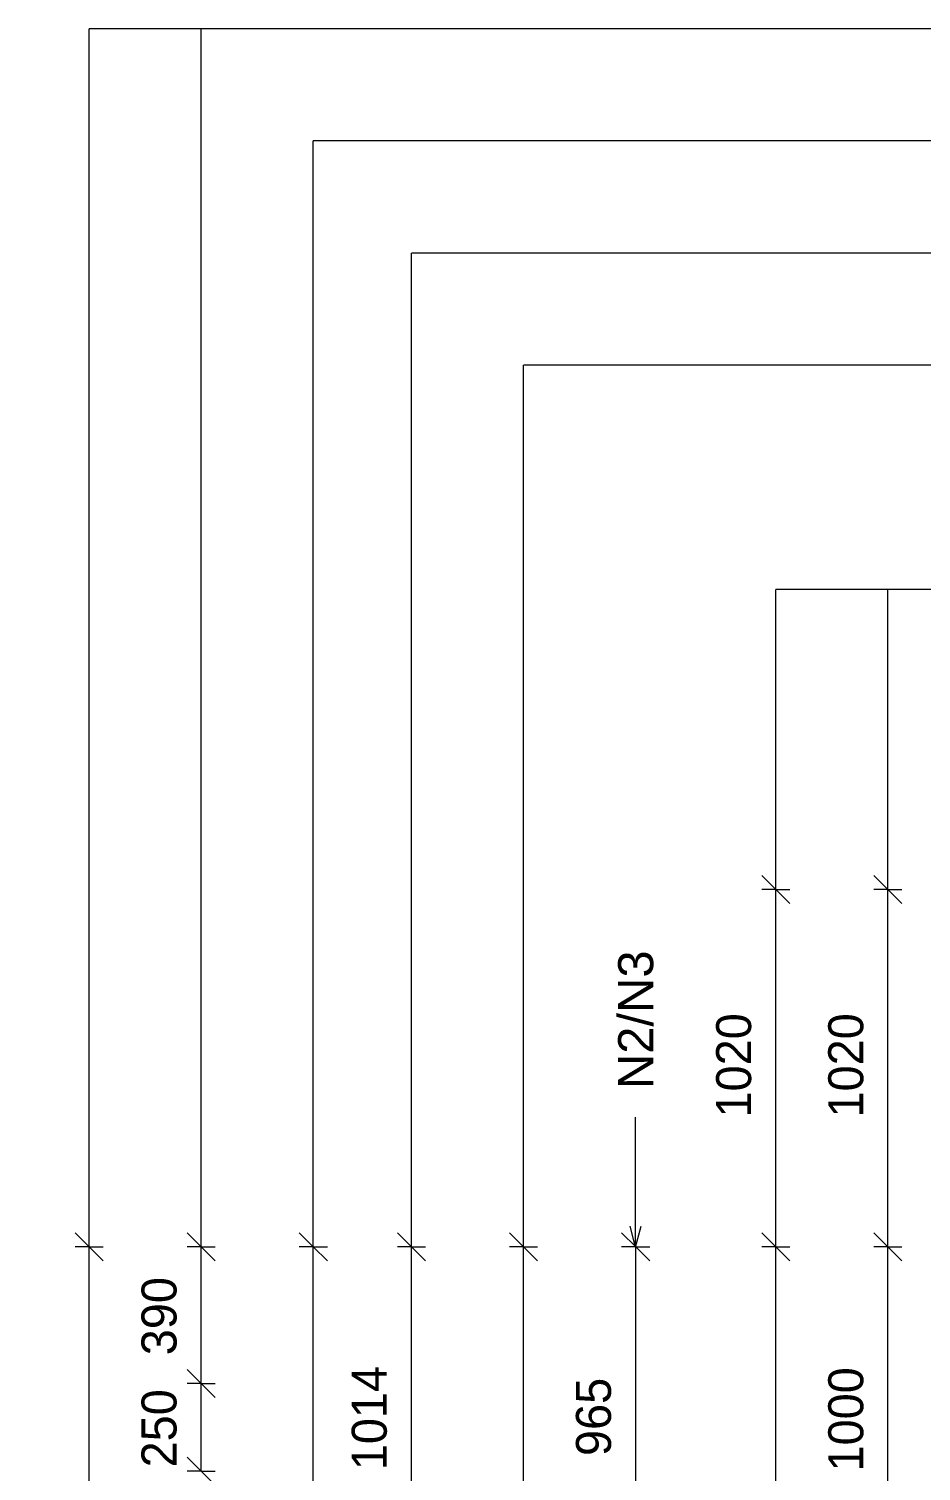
# Model space of a CAD drawing. Header units: millimetres. Extents: x -20451 to -7277, y -2190 to 7347.
# Drawn here: x -20451 to -17904, y 3060 to 7175 of the extents above; entities that cross this region are included whole.
import ezdxf

# ---------------------------------------------------------------- set-up
doc = ezdxf.new("R2010")
doc.units = ezdxf.units.MM
for name, color, linetype, lineweight in [('A-ANNO-DIMS', 211, 'Continuous', 9), ('A-ANNO-DIMS-40', 211, 'Continuous', 9), ('A-DETL-MBND', 5, 'Continuous', 18), ('A-DETL-THIN', 151, 'Continuous', 18), ('G-ANNO-TEXT', 231, 'Continuous', 9)]:
    doc.layers.add(name, color=color, linetype=linetype, lineweight=lineweight)
doc.styles.add('Arial_1', font='arial.ttf', dxfattribs={"height": 100})
doc.styles.add('Nirmala UI Semilight', font='NirmalaS.ttf', dxfattribs={"height": 100})
doc.dimstyles.new('Arrow_Filled_-_2_5_NI_UI', dxfattribs={"dimscale": 304.8, "dimtxt": 104.736395, "dimasz": 0.262467, "dimexe": 0.131234, "dimexo": 0.0625, "dimgap": 0.131234, "dimtad": 1, "dimdec": 4, "dimzin": 0, "dimdsep": 46, "dimtxsty": 'Nirmala UI Semilight', "dimblk1": 'OBLIQUE', "dimblk2": 'OBLIQUE', "dimsah": 1, "dimcen": 0.09, "dimazin": 0, "dimtfac": 1, "dimtdec": 4, "dimtix": 1, "dimtmove": 0, "dimatfit": 3, "dimfxl": 0.131234, "dimfxlon": 1, "dimtvp": 1, "dimtolj": 1, "dimtzin": 0, "dimarcsym": 2})

# ---------------------------------------------------------------- blocks, each defined once
blk = doc.blocks.new('DIMBLOCK8-Elevation Front')
at = {"layer": 'A-ANNO-DIMS-40'}
for p, q in [((-20278.6, 3700), (-20318.6, 3740)), ((-20278.6, 3700), (-20318.6, 3700)), ((-20278.6, -1395), (-20278.6, 3700)), ((-20278.6, 3700), (-20238.6, 3660)), ((-20278.6, 3700), (-20238.6, 3700)), ((-20278.6, -1395), (-20318.6, -1355)), ((-20278.6, -1395), (-20318.6, -1395)), ((-20278.6, -1395), (-20238.6, -1435)), ((-20278.6, -1395), (-20238.6, -1395))]:
    blk.add_line(p, q, dxfattribs=at)
at = {"layer": 'A-ANNO-DIMS-40', "color": 0, "insert": (-20449, 1000.2), "char_height": 100, "width": 365.625, "attachment_point": 1, "rotation": 90, "line_spacing_factor": 1.142579, "style": 'Nirmala UI Semilight'}
blk.add_mtext('5095', dxfattribs=at)
blk = doc.blocks.new('_Oblique')
at = {"color": 0, "linetype": 'ByBlock', "lineweight": -2}
blk.add_line((-0.5, -0.5), (0.5, 0.5), dxfattribs=at)
blk = doc.blocks.new('DIMBLOCK9-Elevation Front')
at = {"layer": 'A-ANNO-DIMS-40'}
for p, q in [((-19958.6, 3310), (-19998.6, 3350)), ((-19958.6, 3310), (-19998.6, 3310)), ((-19958.6, 3060), (-19958.6, 3310)), ((-19958.6, 3310), (-19918.6, 3270)), ((-19958.6, 3310), (-19918.6, 3310)), ((-19958.6, 3060), (-19998.6, 3100)), ((-19958.6, 3060), (-19998.6, 3060)), ((-19958.6, 3060), (-19918.6, 3020)), ((-19958.6, 3060), (-19918.6, 3060))]:
    blk.add_line(p, q, dxfattribs=at)
at = {"layer": 'A-ANNO-DIMS-40', "color": 0, "insert": (-20129, 3070.7), "char_height": 100, "width": 274.219, "attachment_point": 1, "rotation": 90, "line_spacing_factor": 1.142579, "style": 'Nirmala UI Semilight'}
blk.add_mtext('250', dxfattribs=at)
blk = doc.blocks.new('DIMBLOCK10-Elevation Front')
at = {"layer": 'A-ANNO-DIMS-40'}
for p, q in [((-19958.6, 3700), (-19998.6, 3740)), ((-19958.6, 3700), (-19998.6, 3700)), ((-19958.6, 3310), (-19958.6, 3700)), ((-19958.6, 3700), (-19918.6, 3660)), ((-19958.6, 3700), (-19918.6, 3700)), ((-19958.6, 3310), (-19998.6, 3350)), ((-19958.6, 3310), (-19998.6, 3310)), ((-19958.6, 3310), (-19918.6, 3270)), ((-19958.6, 3310), (-19918.6, 3310))]:
    blk.add_line(p, q, dxfattribs=at)
at = {"layer": 'A-ANNO-DIMS-40', "color": 0, "insert": (-20129, 3390.7), "char_height": 100, "width": 274.219, "attachment_point": 1, "rotation": 90, "line_spacing_factor": 1.142579, "style": 'Nirmala UI Semilight'}
blk.add_mtext('390', dxfattribs=at)
blk = doc.blocks.new('DIMBLOCK15-Elevation Front')
at = {"layer": 'A-ANNO-DIMS-40'}
for p, q in [((-18718.6, 3700), (-18758.6, 3740)), ((-18718.6, 3700), (-18758.6, 3700)), ((-18718.6, 2735), (-18718.6, 3700)), ((-18718.6, 3700), (-18678.6, 3660)), ((-18718.6, 3700), (-18678.6, 3700)), ((-18718.6, 2735), (-18758.6, 2775)), ((-18718.6, 2735), (-18758.6, 2735)), ((-18718.6, 2735), (-18678.6, 2695)), ((-18718.6, 2735), (-18678.6, 2735))]:
    blk.add_line(p, q, dxfattribs=at)
at = {"layer": 'A-ANNO-DIMS-40', "color": 0, "insert": (-18889, 3103.2), "char_height": 100, "width": 274.219, "attachment_point": 1, "rotation": 90, "line_spacing_factor": 1.142579, "style": 'Nirmala UI Semilight'}
blk.add_mtext('965', dxfattribs=at)
blk = doc.blocks.new('DIMBLOCK32-Elevation Front')
at = {"layer": 'A-ANNO-DIMS-40'}
for p, q in [((-17998.6, 3700), (-18038.6, 3740)), ((-17998.6, 3700), (-18038.6, 3700)), ((-17998.6, 2700), (-17998.6, 3700)), ((-17998.6, 3700), (-17958.6, 3660)), ((-17998.6, 3700), (-17958.6, 3700)), ((-17998.6, 2700), (-18038.6, 2740)), ((-17998.6, 2700), (-18038.6, 2700)), ((-17998.6, 2700), (-17958.6, 2660)), ((-17998.6, 2700), (-17958.6, 2700))]:
    blk.add_line(p, q, dxfattribs=at)
at = {"layer": 'A-ANNO-DIMS-40', "color": 0, "insert": (-18169, 3059.1), "char_height": 100, "width": 338.203, "attachment_point": 1, "rotation": 90, "line_spacing_factor": 1.142579, "style": 'Nirmala UI Semilight'}
blk.add_mtext('1000', dxfattribs=at)
blk = doc.blocks.new('DIMBLOCK33-Elevation Front')
at = {"layer": 'A-ANNO-DIMS-40'}
for p, q in [((-17998.6, 4720), (-18038.6, 4760)), ((-17998.6, 4720), (-18038.6, 4720)), ((-17998.6, 3700), (-17998.6, 4720)), ((-17998.6, 4720), (-17958.6, 4680)), ((-17998.6, 4720), (-17958.6, 4720)), ((-17998.6, 3700), (-18038.6, 3740)), ((-17998.6, 3700), (-18038.6, 3700)), ((-17998.6, 3700), (-17958.6, 3660)), ((-17998.6, 3700), (-17958.6, 3700))]:
    blk.add_line(p, q, dxfattribs=at)
at = {"layer": 'A-ANNO-DIMS-40', "color": 0, "insert": (-18169, 4069.1), "char_height": 100, "width": 338.203, "attachment_point": 1, "rotation": 90, "line_spacing_factor": 1.142579, "style": 'Nirmala UI Semilight'}
blk.add_mtext('1020', dxfattribs=at)
blk = doc.blocks.new('DIMBLOCK65-Elevation Front')
at = {"layer": 'A-ANNO-DIMS-40'}
for p, q in [((-18318.6, 3700), (-18358.6, 3740)), ((-18318.6, 3700), (-18358.6, 3700)), ((-18318.6, -1365), (-18318.6, 3700)), ((-18318.6, 3700), (-18278.6, 3660)), ((-18318.6, 3700), (-18278.6, 3700)), ((-18318.6, -1365), (-18358.6, -1325)), ((-18318.6, -1365), (-18358.6, -1365)), ((-18318.6, -1365), (-18278.6, -1405)), ((-18318.6, -1365), (-18278.6, -1365))]:
    blk.add_line(p, q, dxfattribs=at)
at = {"layer": 'A-ANNO-DIMS-40', "color": 0, "insert": (-18489, 1015.2), "char_height": 100, "width": 365.625, "attachment_point": 1, "rotation": 90, "line_spacing_factor": 1.142579, "style": 'Nirmala UI Semilight'}
blk.add_mtext('5065', dxfattribs=at)
blk = doc.blocks.new('DIMBLOCK66-Elevation Front')
at = {"layer": 'A-ANNO-DIMS-40'}
for p, q in [((-18318.6, 4720), (-18358.6, 4760)), ((-18318.6, 4720), (-18358.6, 4720)), ((-18318.6, 3700), (-18318.6, 4720)), ((-18318.6, 4720), (-18278.6, 4680)), ((-18318.6, 4720), (-18278.6, 4720)), ((-18318.6, 3700), (-18358.6, 3740)), ((-18318.6, 3700), (-18358.6, 3700)), ((-18318.6, 3700), (-18278.6, 3660)), ((-18318.6, 3700), (-18278.6, 3700))]:
    blk.add_line(p, q, dxfattribs=at)
at = {"layer": 'A-ANNO-DIMS-40', "color": 0, "insert": (-18489, 4069.1), "char_height": 100, "width": 338.203, "attachment_point": 1, "rotation": 90, "line_spacing_factor": 1.142579, "style": 'Nirmala UI Semilight'}
blk.add_mtext('1020', dxfattribs=at)
blk = doc.blocks.new('DIMBLOCK67-Elevation Front')
at = {"layer": 'A-ANNO-DIMS-40'}
for p, q in [((-19038.6, 3700), (-19078.6, 3740)), ((-19038.6, 3700), (-19078.6, 3700)), ((-19038.6, -1395), (-19038.6, 3700)), ((-19038.6, 3700), (-18998.6, 3660)), ((-19038.6, 3700), (-18998.6, 3700)), ((-19038.6, -1395), (-19078.6, -1355)), ((-19038.6, -1395), (-19078.6, -1395)), ((-19038.6, -1395), (-18998.6, -1435)), ((-19038.6, -1395), (-18998.6, -1395))]:
    blk.add_line(p, q, dxfattribs=at)
at = {"layer": 'A-ANNO-DIMS-40', "color": 0, "insert": (-19209, 1000.2), "char_height": 100, "width": 365.625, "attachment_point": 1, "rotation": 90, "line_spacing_factor": 1.142579, "style": 'Nirmala UI Semilight'}
blk.add_mtext('5095', dxfattribs=at)
blk = doc.blocks.new('DIMBLOCK83-Elevation Front')
at = {"layer": 'A-ANNO-DIMS-40'}
for p, q in [((-19358.6, 3700), (-19398.6, 3740)), ((-19358.6, 3700), (-19398.6, 3700)), ((-19358.6, 2686.3), (-19358.6, 3700)), ((-19358.6, 3700), (-19318.6, 3660)), ((-19358.6, 3700), (-19318.6, 3700)), ((-19358.6, 2686.3), (-19398.6, 2726.3)), ((-19358.6, 2686.3), (-19398.6, 2686.3)), ((-19358.6, 2686.3), (-19318.6, 2646.3)), ((-19358.6, 2686.3), (-19318.6, 2686.3))]:
    blk.add_line(p, q, dxfattribs=at)
at = {"layer": 'A-ANNO-DIMS-40', "color": 0, "insert": (-19529, 3062.7), "char_height": 100, "width": 313.067, "attachment_point": 1, "rotation": 90, "line_spacing_factor": 1.142579, "style": 'Nirmala UI Semilight'}
blk.add_mtext('1014', dxfattribs=at)
blk = doc.blocks.new('DIMBLOCK87-Elevation Front')
at = {"layer": 'A-ANNO-DIMS-40'}
for p, q in [((-19638.6, 3700), (-19678.6, 3740)), ((-19638.6, 3700), (-19678.6, 3700)), ((-19638.6, -311.9), (-19638.6, 3700)), ((-19638.6, 3700), (-19598.6, 3660)), ((-19638.6, 3700), (-19598.6, 3700)), ((-19638.6, -311.9), (-19678.6, -271.9)), ((-19638.6, -311.9), (-19678.6, -311.9)), ((-19638.6, -311.9), (-19598.6, -351.9)), ((-19638.6, -311.9), (-19598.6, -311.9))]:
    blk.add_line(p, q, dxfattribs=at)
at = {"layer": 'A-ANNO-DIMS-40', "color": 0, "insert": (-19809, 1552.2), "char_height": 100, "width": 340.488, "attachment_point": 1, "rotation": 90, "line_spacing_factor": 1.142579, "style": 'Nirmala UI Semilight'}
blk.add_mtext('4012', dxfattribs=at)

msp = doc.modelspace()

# ---------------------------------------------------------------- linework, layer by layer
at = {"layer": 'A-DETL-MBND'}
for p, q in [((-19638.56208, 3700), (-19638.56208, 6855.25593)), ((-16072.9305, 6855.25593), (-19638.56208, 6855.25593)), ((-19358.56208, 3700), (-19358.56208, 6535.25593)), ((-16072.9305, 6535.25593), (-19358.56208, 6535.25593)), ((-19038.56208, 3700), (-19038.56208, 6215.25593))]:
    msp.add_line(p, q, dxfattribs=at)
at = {"layer": 'A-DETL-THIN'}
for p, q in [((-20278.56208, 3700), (-20278.56208, 7175.25593)), ((-16072.9305, 7175.25593), (-20278.56208, 7175.25593)), ((-19958.56208, 3700), (-19958.56208, 7175.25593)), ((-16072.9305, 6215.25593), (-19038.56208, 6215.25593)), ((-16072.9305, 5575.25593), (-18318.56208, 5575.25593)), ((-18318.56208, 4720), (-18318.56208, 5575.25593)), ((-17998.56208, 4720), (-17998.56208, 5575.25593))]:
    msp.add_line(p, q, dxfattribs=at)
at = {"layer": 'G-ANNO-TEXT', "color": 7}
for q in [(-18718.61078, 4069.92734), (-18734.68773, 3758.78002), (-18702.53383, 3758.78002)]:
    msp.add_line((-18718.61078, 3698.78002), q, dxfattribs=at)

# ---------------------------------------------------------------- texts
at = {"layer": 'G-ANNO-TEXT', "color": 7, "insert": (-18768.61078, 4149.92734), "char_height": 100, "width": 477.80575, "attachment_point": 1, "rotation": 90, "style": 'Arial_1'}
msp.add_mtext('N2/N3', dxfattribs=at)

# ---------------------------------------------------------------- dimensions: what is measured, and where the dimension line sits
at = {"layer": 'A-ANNO-DIMS'}
for base, p1, p2, override, picture, middle in [((-18318.56208, 4720), (-18278.56208, 3700), (-18278.56208, 4720), {"dimpost": '<>', "dimfxl": 1020}, 'DIMBLOCK66-Elevation Front', (-18410.51466, 4210)), ((-17998.56208, 4720), (-17958.56208, 3700), (-17958.56208, 4720), {"dimpost": '<>', "dimfxl": 1020}, 'DIMBLOCK33-Elevation Front', (-18090.51466, 4210)), ((-20278.56208, 3700), (-20238.56208, -1395), (-20238.56208, 3700), {"dimpost": '<>', "dimfxl": 5095}, 'DIMBLOCK8-Elevation Front', (-20370.27059, 1152.5)), ((-19958.56208, 3700), (-19918.56208, 3310), (-19918.56208, 3700), {"dimpost": '<>', "dimfxl": 390}, 'DIMBLOCK10-Elevation Front', (-20050.27059, 3505)), ((-19638.56208, 3700), (-19598.56208, -311.88203), (-19598.56208, 3700), {"dimpost": '<>', "dimfxl": 4011.882029}, 'DIMBLOCK87-Elevation Front', (-19730.51466, 1694.05899)), ((-19358.56208, 3700), (-19318.56208, 2686.29837), (-19318.56208, 3700), {"dimpost": '<>', "dimfxl": 1013.701634}, 'DIMBLOCK83-Elevation Front', (-19450.51466, 3193.14918)), ((-19038.56208, 3700), (-18998.56208, -1395), (-18998.56208, 3700), {"dimpost": '<>', "dimfxl": 5095}, 'DIMBLOCK67-Elevation Front', (-19130.27059, 1152.5)), ((-18718.56208, 3700), (-18678.56208, 2735), (-18678.56208, 3700), {"dimpost": '<>', "dimfxl": 965}, 'DIMBLOCK15-Elevation Front', (-18810.27059, 3217.5)), ((-18318.56208, 3700), (-18278.56208, -1365), (-18278.56208, 3700), {"dimpost": '<>', "dimfxl": 5065}, 'DIMBLOCK65-Elevation Front', (-18410.27059, 1167.5)), ((-17998.56208, 3700), (-17958.56208, 2700), (-17958.56208, 3700), {"dimpost": '<>', "dimfxl": 1000}, 'DIMBLOCK32-Elevation Front', (-18090.51466, 3200)), ((-19958.56208, 3310), (-19918.56208, 3060), (-19918.56208, 3310), {"dimpost": '<>', "dimfxl": 250}, 'DIMBLOCK9-Elevation Front', (-20050.23572, 3185))]:
    dim = msp.add_linear_dim(base=base, p1=p1, p2=p2, angle=90, dimstyle='Arrow_Filled_-_2_5_NI_UI', override=override, dxfattribs=at)
    dim.commit()
    dim.dimension.update_dxf_attribs({"geometry": picture, "text_midpoint": middle})

doc.saveas('drawing.dxf')
